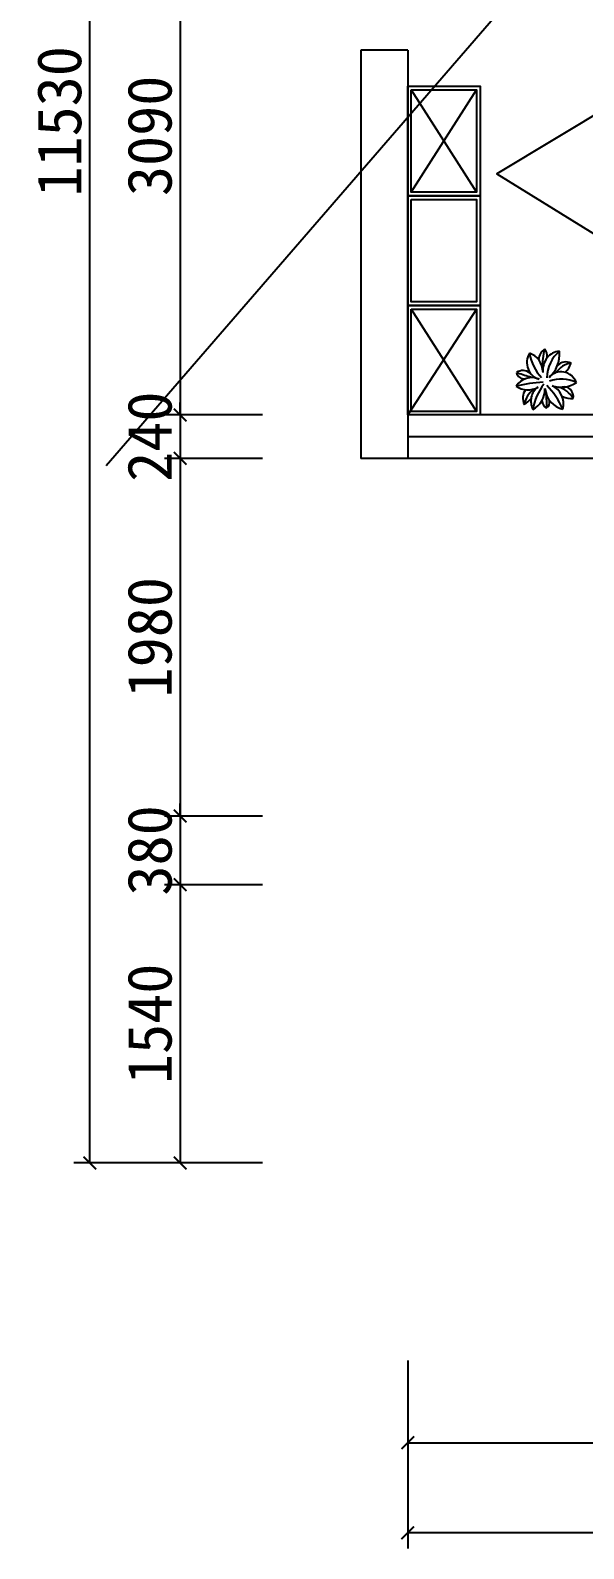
# Model space of a CAD drawing. Header units: millimetres. Extents: x -77055 to 331180, y -861586 to -491011.
# Drawn here: x -37750 to -34690, y -861221 to -852817 of the extents above; entities that cross this region are included whole.
import ezdxf

# ---------------------------------------------------------------- set-up
doc = ezdxf.new("R2010")
doc.units = ezdxf.units.MM
doc.header["$PDMODE"] = 3
doc.layers.add('家具内线', color=8, linetype='Continuous')
doc.layers.add('家具外线', color=4, linetype='Continuous')
doc.layers.add('标注', color=153, linetype='Continuous', lineweight=5)
doc.styles.get("Standard").update_dxf_attribs({"font": 'simhei.ttf'})
doc.dimstyles.new('ISO-25', dxfattribs={"dimscale": 70, "dimtxt": 3.5, "dimasz": 1, "dimexe": 1.25, "dimexo": 0.625, "dimtad": 1, "dimdec": 0, "dimtxsty": 'Standard', "dimblk": 'ARCHTICK', "dimcen": 2.5, "dimclrd": 3, "dimclre": 3, "dimclrt": 2, "dimadec": 0, "dimazin": 0, "dimtfac": 1, "dimtdec": 0, "dimtix": 1, "dimtmove": 2, "dimatfit": 3, "dimfxl": 1, "dimarcsym": 0})

# ---------------------------------------------------------------- blocks, each defined once
blk = doc.blocks.new('_ArchTick')
at = {"color": 0, "linetype": 'ByBlock', "const_width": 0.15}
blk.add_lwpolyline([(-0.5, -0.5), (0.5, 0.5)], dxfattribs=at)
blk = doc.blocks.new('*D63')
at = {"color": 3, "lineweight": -2}
for p, q in [((-35663, -860178.9), (-35663, -860721.8)), ((-32523, -860178.9), (-32523, -860721.8)), ((-35663, -860634.3), (-32523, -860634.3))]:
    blk.add_line(p, q, dxfattribs=at)
at = {"layer": 'Defpoints', "color": 0}
for p in [(-35663, -860135.2), (-32523, -860135.2), (-32523, -860634.3)]:
    blk.add_point(p, dxfattribs=at)
at = {"color": 3, "lineweight": -2, "xscale": 70, "yscale": 70, "zscale": 70, "rotation": 180}
blk.add_blockref('_ArchTick', (-35663, -860634.3), dxfattribs=at)
at = {"color": 3, "lineweight": -2, "xscale": 70, "yscale": 70, "zscale": 70}
blk.add_blockref('_ArchTick', (-32523, -860634.3), dxfattribs=at)
at = {"color": 2, "insert": (-34093, -860466.6), "char_height": 245, "attachment_point": 5}
blk.add_mtext('3140', dxfattribs=at)
blk = doc.blocks.new('*D72')
at = {"color": 3, "lineweight": -2}
for p, q in [((-35663, -860178.9), (-35663, -861220.8)), ((-19013, -860178.9), (-19013, -861220.8)), ((-19013, -861133.3), (-35663, -861133.3))]:
    blk.add_line(p, q, dxfattribs=at)
at = {"layer": 'Defpoints', "color": 0}
for p in [(-35663, -860135.2), (-19013, -860135.2), (-35663, -861133.3)]:
    blk.add_point(p, dxfattribs=at)
at = {"color": 3, "lineweight": -2, "xscale": 70, "yscale": 70, "zscale": 70, "rotation": 180}
blk.add_blockref('_ArchTick', (-35663, -861133.3), dxfattribs=at)
at = {"color": 3, "lineweight": -2, "xscale": 70, "yscale": 70, "zscale": 70}
blk.add_blockref('_ArchTick', (-19013, -861133.3), dxfattribs=at)
at = {"color": 2, "insert": (-27338, -860965.7), "char_height": 245, "attachment_point": 5}
blk.add_mtext('16650', dxfattribs=at)
blk = doc.blocks.new('*D77')
at = {"color": 3, "lineweight": -2}
for p, q in [((-36465.5, -851856.1), (-37009.1, -851856.1)), ((-36921.6, -851856.1), (-36921.6, -854946.1)), ((-36465.5, -854946.1), (-37009.1, -854946.1))]:
    blk.add_line(p, q, dxfattribs=at)
at = {"layer": 'Defpoints', "color": 0}
for p in [(-36421.7, -851856.1), (-36921.6, -854946.1), (-36421.7, -854946.1)]:
    blk.add_point(p, dxfattribs=at)
at = {"color": 3, "lineweight": -2, "xscale": 70, "yscale": 70, "zscale": 70}
for p, rotation in [((-36921.6, -851856.1), 90), ((-36921.6, -854946.1), 270)]:
    blk.add_blockref('_ArchTick', p, dxfattribs=dict(at, rotation=rotation))
at = {"color": 2, "insert": (-37089.3, -853401.1), "char_height": 245, "attachment_point": 5, "rotation": 90}
blk.add_mtext('3090', dxfattribs=at)
blk = doc.blocks.new('*D78')
at = {"color": 3, "lineweight": -2}
for p, q in [((-36921.6, -854946.1), (-36921.6, -854876.1)), ((-36465.5, -854946.1), (-37009.1, -854946.1)), ((-36921.6, -854946.1), (-36921.6, -855186.1)), ((-36465.5, -855186.1), (-37009.1, -855186.1)), ((-36921.6, -855186.1), (-36921.6, -855256.1))]:
    blk.add_line(p, q, dxfattribs=at)
at = {"layer": 'Defpoints', "color": 0}
for p in [(-36421.7, -854946.1), (-36921.6, -855186.1), (-36421.7, -855186.1)]:
    blk.add_point(p, dxfattribs=at)
at = {"color": 3, "lineweight": -2, "xscale": 70, "yscale": 70, "zscale": 70}
for p, rotation in [((-36921.6, -854946.1), 270), ((-36921.6, -855186.1), 90)]:
    blk.add_blockref('_ArchTick', p, dxfattribs=dict(at, rotation=rotation))
at = {"color": 2, "insert": (-37089.3, -855066.1), "char_height": 245, "attachment_point": 5, "rotation": 90}
blk.add_mtext('240', dxfattribs=at)
blk = doc.blocks.new('*D79')
at = {"color": 3, "lineweight": -2}
for p, q in [((-36465.5, -855186.1), (-37009.1, -855186.1)), ((-36921.6, -855186.1), (-36921.6, -857166.1)), ((-36465.5, -857166.1), (-37009.1, -857166.1))]:
    blk.add_line(p, q, dxfattribs=at)
at = {"layer": 'Defpoints', "color": 0}
for p in [(-36421.7, -855186.1), (-36921.6, -857166.1), (-36421.7, -857166.1)]:
    blk.add_point(p, dxfattribs=at)
at = {"color": 3, "lineweight": -2, "xscale": 70, "yscale": 70, "zscale": 70}
for p, rotation in [((-36921.6, -855186.1), 90), ((-36921.6, -857166.1), 270)]:
    blk.add_blockref('_ArchTick', p, dxfattribs=dict(at, rotation=rotation))
at = {"color": 2, "insert": (-37089.3, -856176.1), "char_height": 245, "attachment_point": 5, "rotation": 90}
blk.add_mtext('1980', dxfattribs=at)
blk = doc.blocks.new('*D80')
at = {"color": 3, "lineweight": -2}
for p, q in [((-36465.5, -857166.1), (-37009.1, -857166.1)), ((-36921.6, -857166.1), (-36921.6, -857096.1)), ((-36921.6, -857166.1), (-36921.6, -857546.1)), ((-36465.5, -857546.1), (-37009.1, -857546.1)), ((-36921.6, -857546.1), (-36921.6, -857616.1))]:
    blk.add_line(p, q, dxfattribs=at)
at = {"layer": 'Defpoints', "color": 0}
for p in [(-36421.7, -857166.1), (-36921.6, -857546.1), (-36421.7, -857546.1)]:
    blk.add_point(p, dxfattribs=at)
at = {"color": 3, "lineweight": -2, "xscale": 70, "yscale": 70, "zscale": 70}
for p, rotation in [((-36921.6, -857166.1), 270), ((-36921.6, -857546.1), 90)]:
    blk.add_blockref('_ArchTick', p, dxfattribs=dict(at, rotation=rotation))
at = {"color": 2, "insert": (-37089.3, -857356.1), "char_height": 245, "attachment_point": 5, "rotation": 90}
blk.add_mtext('380', dxfattribs=at)
blk = doc.blocks.new('*D81')
at = {"color": 3, "lineweight": -2}
for p, q in [((-36465.5, -857546.1), (-37009.1, -857546.1)), ((-36921.6, -857546.1), (-36921.6, -859086.1)), ((-36465.5, -859086.1), (-37009.1, -859086.1))]:
    blk.add_line(p, q, dxfattribs=at)
at = {"layer": 'Defpoints', "color": 0}
for p in [(-36421.7, -857546.1), (-36921.6, -859086.1), (-36421.7, -859086.1)]:
    blk.add_point(p, dxfattribs=at)
at = {"color": 3, "lineweight": -2, "xscale": 70, "yscale": 70, "zscale": 70}
for p, rotation in [((-36921.6, -857546.1), 90), ((-36921.6, -859086.1), 270)]:
    blk.add_blockref('_ArchTick', p, dxfattribs=dict(at, rotation=rotation))
at = {"color": 2, "insert": (-37089.3, -858316.1), "char_height": 245, "attachment_point": 5, "rotation": 90}
blk.add_mtext('1540', dxfattribs=at)
blk = doc.blocks.new('*D82')
at = {"color": 3, "lineweight": -2}
for p, q in [((-36465.5, -847556.1), (-37509, -847556.1)), ((-37421.5, -859086.1), (-37421.5, -847556.1)), ((-36465.5, -859086.1), (-37509, -859086.1))]:
    blk.add_line(p, q, dxfattribs=at)
at = {"layer": 'Defpoints', "color": 0}
for p in [(-37421.5, -847556.1), (-36421.7, -847556.1), (-36421.7, -859086.1)]:
    blk.add_point(p, dxfattribs=at)
at = {"color": 3, "lineweight": -2, "xscale": 70, "yscale": 70, "zscale": 70}
for p, rotation in [((-37421.5, -847556.1), 90), ((-37421.5, -859086.1), 270)]:
    blk.add_blockref('_ArchTick', p, dxfattribs=dict(at, rotation=rotation))
at = {"color": 2, "insert": (-37589.2, -853321.1), "char_height": 245, "attachment_point": 5, "rotation": 90}
blk.add_mtext('11530', dxfattribs=at)
blk = doc.blocks.new('MK-ZW-0219')
at = {"layer": '家具内线', "color": 1}
for centre, major_axis, start_param, end_param in [((-135139.7, 5784.6), (0, 251), 1.768065, 2.394191), ((-135080.3, 5681.5), (0, 231.4), 1.236152, 1.684397), ((-135091.1, 5591.2), (0, 193.4), 0.639486, 1.52962), ((-135114.9, 5540.5), (0, 140.8), 0.122173, 0.899859), ((-135226.6, 4458.4), (0, 1119.1), 0.057769, 0.208197), ((-134529.1, 9071.4), (0, 3586.7), 2.859263, 2.883945), ((-135082.9, 5372.7), (0, 291.9), 0.851058, 1.394467), ((-135594.3, 5176.5), (0, 530), -1.079212, -0.769242), ((-135184.2, 5365.7), (0, 227), -0.422616, 0.324932), ((-135227.3, 5404), (0, 146), -0.986532, -0.211254), ((-135285, 5433.5), (0, 116), 0.529927, 1.415675), ((-135484.4, 5460.4), (0, 245.1), 4.598653, 5.009933)]:
    blk.add_ellipse(centre, major_axis=major_axis, ratio=0.897571, start_param=start_param, end_param=end_param, dxfattribs=at)
at = {"layer": '家具外线', "color": 2}
for centre, major_axis, start_param, end_param in [((-135290.3, 5684.3), (0, 93.5), 0.993138, 2.941338), ((-135387.5, 5625.5), (0, 114), -1.536179, -0.266269), ((-135241.8, 5690.8), (0, 77), 0.524495, 1.44463), ((-135190.6, 5640.4), (0, 106.1), 0.043698, 1.674423), ((-135311.7, 5717.6), (0, 56), 4.636915, 5.505824), ((-135337.4, 5729.9), (0, 159.8), 3.782582, 4.816003), ((-135395.9, 5559), (0, 80.4), -0.590484, 0.523971), ((-135185.1, 5529.4), (0, 103.6), -1.139226, 0.796843), ((-135158.7, 5614.3), (0, 73.2), -0.445664, 0.775754), ((-135222.2, 5716.4), (0, 108.5), 3.800502, 4.372702), ((-135346.4, 5475.8), (0, 124.8), -0.359457, 0.901022), ((-135369.5, 5669.3), (0, 136.6), 2.58517, 3.623046), ((-135390.7, 5641.2), (0, 47.7), 1.837662, 3.28234), ((-135271.2, 5470.4), (0, 90.5), 0.536111, 2.111388), ((-135185.2, 5733.5), (0, 186.3), 2.842055, 3.671774), ((-135269.4, 5453.9), (0, 108.8), 4.459149, 5.917613), ((-135167.2, 5494), (0, 55.7), 4.540681, 6.538815), ((-135334.6, 5488.2), (0, 69.8), 0.866574, 2.12611), ((-135522.4, 5679), (0, 272.5), 3.724097, 3.920593), ((-135387.2, 5538.6), (0, 125.8), 3.564494, 4.731128), ((-135247.1, 5476.5), (0, 48.6), 1.664297, 2.699348), ((-135157.7, 5556), (0, 130.8), 1.685863, 2.993944), ((-135283.3, 5465.9), (0, 38.6), 3.671935, 4.903974), ((-135123.6, 5651.3), (0, 166.9), 2.774119, 3.178977)]:
    blk.add_ellipse(centre, major_axis=major_axis, ratio=0.897571, start_param=start_param, end_param=end_param, dxfattribs=at)

msp = doc.modelspace()

# ---------------------------------------------------------------- linework, layer by layer
for p, q in [((-35663, -852926.1), (-35923, -852926.1)), ((-35923, -852926.1), (-35923, -855186.1)), ((-35663, -852926.1), (-35663, -855186.1)), ((-35263, -853126.1), (-35263, -854946.1)), ((-35663, -855186.1), (-35923, -855186.1))]:
    msp.add_line(p, q)
at = {"color": 1}
for p, q in [((-35643, -853146.1), (-35283, -853712.8)), ((-35643, -853712.8), (-35283, -853146.1)), ((-35283, -854359.5), (-35663, -854946.1)), ((-35643, -854359.5), (-35283, -854926.1))]:
    msp.add_line(p, q, dxfattribs=at)
at = {"color": 0}
for p, q in [((-35263, -853732.8), (-35663, -853732.8)), ((-35263, -854339.5), (-35663, -854339.5))]:
    msp.add_line(p, q, dxfattribs=at)
at = {"color": 251}
for p, q in [((-32523, -854946.1), (-35663, -854946.1)), ((-32523, -855186.1), (-35663, -855186.1))]:
    msp.add_line(p, q, dxfattribs=at)
at = {"color": 3}
msp.add_line((-32523, -855066.1), (-35663, -855066.1), dxfattribs=at)
at = {"color": 0}
for points in [[(-25006.5, -854731), (-30344.7, -847151.1), (-37331.5, -855227.6)], [(-28463.3, -849573.8), (-35171, -853612.1), (-26165.7, -859177.6)]]:
    msp.add_lwpolyline(points, dxfattribs=at)
at = {"color": 2}
for points in [[(-35663, -853126.1), (-35263, -853126.1), (-35263, -853732.8), (-35663, -853732.8)], [(-35663, -853732.8), (-35263, -853732.8), (-35263, -854339.5), (-35663, -854339.5)], [(-35663, -854339.5), (-35263, -854339.5), (-35263, -854946.1), (-35663, -854946.1)]]:
    msp.add_lwpolyline(points, close=True, dxfattribs=at)
at = {"color": 1}
for points in [[(-35643, -853146.1), (-35283, -853146.1), (-35283, -853712.8), (-35643, -853712.8)], [(-35643, -853752.8), (-35283, -853752.8), (-35283, -854319.5), (-35643, -854319.5)], [(-35643, -854359.5), (-35283, -854359.5), (-35283, -854926.1), (-35643, -854926.1)]]:
    msp.add_lwpolyline(points, close=True, dxfattribs=at)

# ---------------------------------------------------------------- block references
at = {"layer": '标注'}
msp.add_blockref('MK-ZW-0219', (100370.5, -860339.7), dxfattribs=at)

# ---------------------------------------------------------------- dimensions: what is measured, and where the dimension line sits
at = {"color": 251}
for base, p1, p2, picture, middle in [((-37421.5, -847556.1), (-36421.7, -859086.1), (-36421.7, -847556.1), '*D82', (-37589.2, -853321.1)), ((-36921.6, -854946.1), (-36421.7, -851856.1), (-36421.7, -854946.1), '*D77', (-37089.3, -853401.1)), ((-36921.6, -855186.1), (-36421.7, -854946.1), (-36421.7, -855186.1), '*D78', (-37089.3, -855066.1)), ((-36921.6, -857166.1), (-36421.7, -855186.1), (-36421.7, -857166.1), '*D79', (-37089.3, -856176.1)), ((-36921.6, -857546.1), (-36421.7, -857166.1), (-36421.7, -857546.1), '*D80', (-37089.3, -857356.1)), ((-36921.6, -859086.1), (-36421.7, -857546.1), (-36421.7, -859086.1), '*D81', (-37089.3, -858316.1))]:
    dim = msp.add_linear_dim(base=base, p1=p1, p2=p2, angle=270, dimstyle='ISO-25', dxfattribs=at)
    dim.commit()
    dim.dimension.update_dxf_attribs({"geometry": picture, "text_midpoint": middle})
for base, p1, p2, picture, middle in [((-32523, -860634.3), (-35663, -860135.2), (-32523, -860135.2), '*D63', (-34093, -860466.6)), ((-35663, -861133.3), (-19013, -860135.2), (-35663, -860135.2), '*D72', (-27338, -860965.7))]:
    dim = msp.add_linear_dim(base=base, p1=p1, p2=p2, dimstyle='ISO-25', dxfattribs=at)
    dim.commit()
    dim.dimension.update_dxf_attribs({"geometry": picture, "text_midpoint": middle})

doc.saveas('drawing.dxf')
